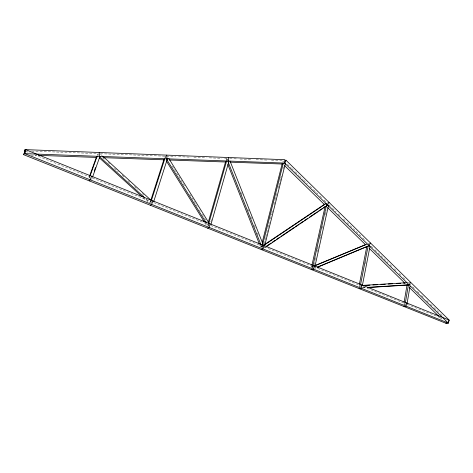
<?xml version="1.0" encoding="UTF-8"?>
<svg xmlns="http://www.w3.org/2000/svg" width="473" height="473" viewBox="0 0 473 473"><rect width="100%" height="100%" fill="white"/><g stroke="black" fill="none" stroke-linecap="round" stroke-linejoin="round"><path stroke-width="0.35" stroke-dasharray="2.37 1.77" d="M404.273 304.577L404.492 303.294L441.924 318.323M359.569 286.668L359.823 285.361M365.375 263.727L365.795 261.587M314.173 264.738L315.13 260.446M315.29 259.73L315.769 257.584M317.046 251.861L317.525 249.714M317.685 248.999L318.323 246.137M319.919 238.983L320.398 236.837M320.558 236.122L321.037 233.975M322.314 228.252L322.793 226.106M325.347 214.659L326.305 210.367M311.423 267.529L311.742 266.098M312.162 267.683L312.458 266.346L314.309 265.808M312.635 267.18L312.96 265.743M264.123 243.879L265.743 237.47M265.921 236.754L268.085 228.205M268.262 227.495L269.521 222.505M270.426 218.94L271.685 213.956M271.863 213.24L272.767 209.681M274.027 204.691L275.103 200.416M275.286 199.701L276.906 193.291M278.165 188.301L278.703 186.167M278.887 185.451L280.507 179.042M280.684 178.327L281.589 174.762M283.025 169.062L283.569 166.928M260.96 247.326L261.327 245.901M210.869 221.778L211.673 218.969M208.646 223.906L208.244 225.319L209.906 225.988M226.792 160.394L227.2 158.987L226.195 159.655L228.305 160.589M208.203 226.041L208.599 224.651L152.862 202.278M150.651 200.777L149.971 202.876L150.822 202.296L152.596 203.006M165.024 158.059L165.473 156.658L164.61 157.361L166.892 158.343M89.001 177.671L89.498 176.287M89.935 176.293L89.432 177.682L91.969 178.699L91.277 179.373M97.42 155.493L97.917 154.109L97.219 154.854L98.461 155.369M264.342 247.953L265.566 247.125M262.604 245.883L261.386 246.705L262.497 246.279M226.242 160.442L229.263 159.135M282.688 161.754L283.806 161.122M327.186 203.154L329.031 202.373M314.716 268.398L316.076 267.83M312.399 267.925L311.979 266.819L313.339 266.258M262.148 246.149L263.833 245.505M370.548 243.045L368.568 243.648L367.001 242.111M311.979 266.819L313.197 266.465M361.005 285.491L359.693 285.787L359.841 286.922M410.629 282.316L408.53 282.753L410.617 284.793M403.706 304.488L405.095 304.251L406.833 304.949M362.761 287.679L365.694 287.495M362.182 287.921L365.842 287.69M31.058 155.097L36.179 155.28M31.703 151.106L98.165 153.636L98.278 155.564M100.359 153.719L175.625 156.581M178.546 156.693L190.98 157.166M193.906 157.278L206.34 157.751M209.267 157.864L221.701 158.337M224.628 158.449L229.015 158.615M229.748 158.644L236.334 158.893M240 159.034L251.713 159.478M256.106 159.643L267.085 160.063M271.478 160.229L283.191 160.678M25.814 151.271L30.579 153.187M34.665 154.825L89.805 176.961M92.542 178.061L150.816 201.457M210.633 225.467L312.458 266.346M313.812 266.89L358.469 284.817M363.205 286.721L403.818 303.022M262.072 246.906L263.632 247.533M360.225 286.26L362.07 287.005M146.311 199.21L150.124 202.686M143.295 197.826L148.191 202.278M100.56 154.233L102.192 155.723M102.564 157.45L105.278 159.921M107.992 162.393L110.706 164.864M114.501 168.329L118.303 171.788M122.099 175.252L124.269 177.227M128.065 180.692L130.779 183.163M134.58 186.622L137.832 189.59M142.172 193.546L144.348 195.52M150.313 200.96L151.939 202.444M440.02 317.46L442.639 320.02M287.436 164.255L291.096 167.838M291.616 168.347L294.756 171.421M295.282 171.93L298.942 175.513M299.462 176.027L303.122 179.61M303.648 180.118L307.308 183.701M309.921 186.261L313.061 189.33M313.587 189.844L317.767 193.936M319.86 195.988L321.953 198.033M324.046 200.079L326.66 202.639M328.759 204.691L331.898 207.765M332.424 208.28L336.09 211.869M338.183 213.914L340.282 215.966M343.422 219.04L344.994 220.584M347.093 222.629L349.713 225.195M350.233 225.71L360.71 235.962M362.809 238.014L364.381 239.551M371.199 246.22L372.777 247.763M374.876 249.821L377.507 252.399M378.033 252.913L388.026 262.686M390.124 264.744L391.703 266.287M394.334 268.859L396.439 270.917M399.064 273.489L401.169 275.552M403.274 277.61L405.899 280.182M412.704 286.839L414.265 288.37M417.399 291.433L419.486 293.473M421.573 295.519L423.66 297.558M426.788 300.621L428.355 302.152M430.442 304.192L433.57 307.261M434.096 307.769L439.831 313.386M440.351 313.895L442.438 315.934M172.207 166.07L184.707 186.137M189.779 194.291L197.2 206.204M199.547 209.965L200.327 211.224M202.278 214.358L206.967 221.884M206.459 223.262L208.404 226.384M205.477 223.764L206.252 225.012M241.277 192.629L242.087 194.681M247.787 209.042L248.603 211.094M250.773 216.569L252.127 219.986M254.303 225.455L255.657 228.879M257.282 232.982L258.098 235.034M261.321 245.676L262.131 247.722M259.665 244.712L260.475 246.77M226.821 158.532L226.951 159.939M165.384 156.191L165.497 157.669"/><path stroke-width="0.71" d="M448.439 323.106L448.901 319.949L25.891 149.793L23.65 154.689L446.222 323.384L448.439 323.106L24.407 153.5M405.343 302.809L408.43 284.74M406.603 302.933L406.053 306.155L403.942 306.504M407.082 303.506L410.026 286.171M404.078 302.324L407.046 285.018M362.353 285.568L370.034 246.208M359.344 284.409L366.8 246.539M360.509 284.829L368.378 244.718M361.815 284.917L361.171 288.199L359.178 288.636M314.309 265.808L313.564 269.161L311.713 269.687M314.917 266.53L328.481 205.572M311.902 265.383L325.069 206.677M312.96 265.743L326.76 204.023M263.833 245.505L262.97 248.922L261.285 249.555M264.513 246.309L285.408 163.451M262.231 242.336L282.328 163.179M262.432 245.475L283.268 163.268M210.107 223.895L209.113 227.383L207.612 228.128M211.064 224.096L228.914 161.334M208.262 222.298L225.586 161.766M208.847 223.203L226.591 161.104M153.636 201.841L167.543 158.343M150.875 200.079L163.93 159.46M151.271 200.889L164.799 158.762M152.797 200.842L151.656 204.401L150.367 205.276M94.251 171.084L95.493 167.631M92.466 177.31L99.915 156.528M89.746 175.595L96.474 156.924M90.183 175.601L97.172 156.185M91.531 176.198L90.231 179.829L89.184 180.852M23.65 154.689L24.886 151.614M445.779 323.083L447.99 322.811L449.35 320.245L285.999 160.217L284.864 160.861M410.629 282.316L409.163 284.835L407.064 285.266M25.075 149.616L25.229 153.678L285.272 163.108L284.894 159.708L25.075 149.616L24.318 150.822L24.395 152.844M368.964 245.528L370.548 243.045M327.322 204.809L329.031 202.373M285.999 160.217L284.161 162.6L447.99 322.811M266.275 246.315L271.153 243.021M272.371 242.2L275.416 240.148M276.634 239.326L279.685 237.269M280.903 236.447L294.312 227.401M295.53 226.579L298.575 224.527M299.793 223.705L303.453 221.24M304.671 220.418L307.716 218.36M309.549 217.125L317.472 211.786M318.69 210.958L322.344 208.492M323.562 207.671L325.394 206.441M266.175 246.717L327.824 205.111M264.437 244.653L325.465 203.662M263.106 245.871L326.068 203.567M317.572 267.044L367.16 246.392M317.442 267.263L369.141 245.718M313.877 266.187L366.971 244.186M314.699 265.696L365.676 244.582M367.893 287.359L408.956 284.787M368.041 287.554L408.311 285.024M361.739 285.45L407.182 282.688M364.819 285.473L369.939 285.16M372.872 284.983L377.259 284.716M380.919 284.492L385.312 284.226M388.238 284.048L392.631 283.776M396.291 283.558L400.684 283.286M403.611 283.108L405.071 283.02M38.378 155.357L96.93 157.438M103.51 157.669L164.208 159.821M169.328 160.004L225.692 162.003M230.085 162.162L282.836 164.03M99.407 156.504L144.673 197.72M99.247 157.74L142.213 196.833M102.736 156.22L151.703 200.871M284.563 165.603L324.431 204.549M327.582 207.629L365.41 244.582M369.1 248.183L404.953 283.209M409.157 287.312L438.974 316.443M168.778 158.461L209.521 223.9M166.407 158.958L206.068 222.635M166.307 160.903L204.312 221.896M230.079 161.192L263.55 245.552M227.791 161.139L261.049 244.996M227.874 164.551L259.393 244.027M228.353 157.515L228.69 161.051M166.703 155.12L166.993 158.816M99.235 152.501L99.466 156.368"/></g></svg>
